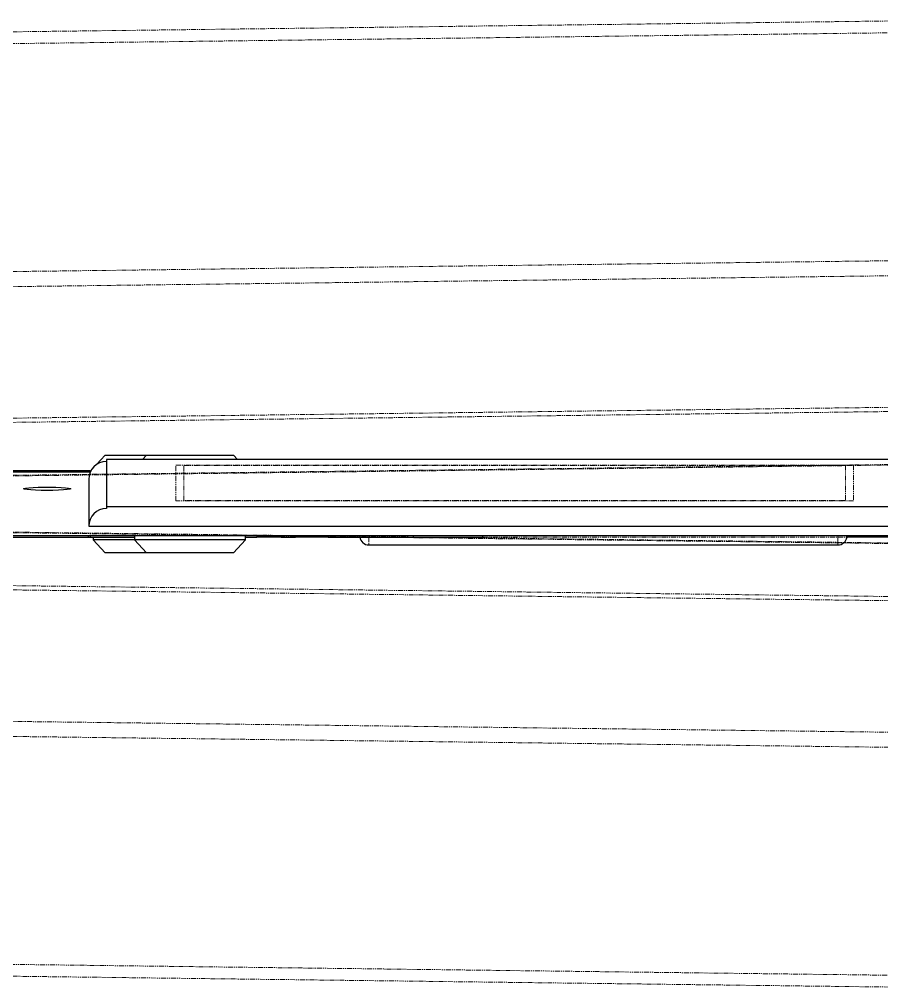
# Model space of a CAD drawing. Header units: millimetres. Extents: x -18594 to 273470, y -238787 to 48452.
# Drawn here: x 141417.7 to 141635.3, y -32495.8 to -32251.4 of the extents above; entities that cross this region are included whole.
import ezdxf

# ---------------------------------------------------------------- set-up
doc = ezdxf.new("R2010")
doc.units = ezdxf.units.MM
doc.linetypes.add('Xref AGV layout$0$PHANTOM', pattern=[2.5, 1.25, -0.25, 0.25, -0.25, 0.25, -0.25])
doc.layers.add('AM_BOR', color=4, linetype='Continuous', lineweight=25)

# ---------------------------------------------------------------- blocks, each defined once
blk = doc.blocks.new('Xref AGV layout$0$A$C343F789C')
at = {"color": 7, "linetype": 'Continuous', "lineweight": 25}
for p, q in [((3265.97, 1953.18), (3147.57, 1953.18)), ((3300.11, 1955.18), (3297.11, 1951.88)), ((3300.11, 1955.18), (3322.11, 1955.18)), ((3325.11, 1951.88), (3322.11, 1955.18)), ((3322.11, 1955.18), (3332.55, 1955.18)), ((3335.55, 1951.88), (3332.55, 1955.18)), ((3102.17, 1951.18), (3145.29, 1951.18)), ((3104.17, 1950.88), (3460.53, 1950.88)), ((3237.31, 1950.88), (3237.31, 1951.18)), ((3254.77, 1950.88), (3254.77, 1951.18)), ((3276.29, 1950.88), (3276.29, 1951.18)), ((3276.46, 1951.18), (3284.49, 1951.18)), ((3284.49, 1950.88), (3284.49, 1951.18)), ((3288.08, 1951.18), (3284.49, 1951.18)), ((3288.08, 1951.18), (3294.24, 1951.18)), ((3288.08, 1950.88), (3288.08, 1951.18)), ((3294.24, 1950.88), (3294.24, 1951.18)), ((3297.11, 1951.18), (3294.24, 1951.18)), ((3297.11, 1951.88), (3297.11, 1950.88)), ((3297.11, 1951.88), (3325.11, 1951.88)), ((3325.11, 1950.88), (3325.11, 1951.88)), ((3325.11, 1951.88), (3335.55, 1951.88)), ((3336.29, 1951.18), (3325.11, 1951.18)), ((3335.55, 1951.18), (3335.55, 1951.88)), ((3336.29, 1950.88), (3336.29, 1951.18)), ((3336.8, 1951.18), (3336.29, 1951.18)), ((3336.8, 1950.88), (3336.8, 1951.18)), ((3355.78, 1951.18), (3336.8, 1951.18)), ((3336.67, 354.52), (3121.67, 354.52)), ((3336.67, 342.66), (3336.67, 354.52)), ((3332.17, 349.53), (3332.17, 350.03)), ((3332.17, 349.53), (3126.17, 349.53)), ((3332.17, 337.67), (3332.17, 349.53)), ((3336.27, 340.58), (3336.16, 340.58)), ((3336.27, 340.82), (3336.27, 340.58)), ((3336.27, 340.58), (3357.3, 340.58)), ((3336.3, 340.88), (3362.92, 340.88)), ((3126.17, 337.67), (3332.17, 337.67)), ((3299.12, 337.67), (3300.11, 336.58)), ((3322.11, 336.58), (3323.1, 337.67)), ((3332.55, 336.58), (3334.69, 338.95)), ((3322.11, 336.58), (3300.11, 336.58)), ((3332.55, 336.58), (3322.11, 336.58))]:
    blk.add_line(p, q, dxfattribs=at)
at = {"color": 8, "linetype": 'Xref AGV layout$0$PHANTOM', "lineweight": 18}
for p, q in [((3147.57, 1951.23), (3147.57, 1953.18)), ((3265.97, 1951.23), (3265.97, 1953.18)), ((3147.57, 1950.88), (3147.57, 1951.23)), ((3237.14, 1951.23), (3147.57, 1951.23)), ((3455.33, 1937), (3102.17, 1932.64)), ((3102.17, 1932.49), (3455.3, 1936.84)), ((3453.63, 1923.47), (3102.17, 1919.14)), ((3102.17, 1918.07), (3453.56, 1922.41)), ((3452.15, 1889.22), (3102.17, 1884.9)), ((3102.17, 1881.11), (3452.07, 1885.42)), ((3451.46, 1827.92), (3102.17, 1823.62)), ((3102.17, 1820.64), (3451.44, 1824.95)), ((3102.17, 471.13), (3451.44, 466.82)), ((3451.46, 463.84), (3102.17, 468.15)), ((3102.17, 410.66), (3452.07, 406.34)), ((3452.15, 402.55), (3102.17, 406.86)), ((3102.17, 373.69), (3453.56, 369.36)), ((3453.63, 368.29), (3102.17, 372.63)), ((3102.17, 359.28), (3455.3, 354.92)), ((3455.33, 354.77), (3102.17, 359.12)), ((3143.67, 348.14), (3314.67, 348.14)), ((3143.67, 339.07), (3143.67, 348.14)), ((3145.67, 348), (3312.67, 348)), ((3145.67, 339.21), (3145.67, 348)), ((3312.67, 348), (3312.67, 339.21)), ((3314.67, 348.14), (3314.67, 339.07)), ((3314.67, 339.07), (3143.67, 339.07)), ((3312.67, 339.21), (3145.67, 339.21))]:
    blk.add_line(p, q, dxfattribs=at)
at = {"color": 7, "linetype": 'Continuous', "lineweight": 25, "flags": 128}
blk.add_lwpolyline([(3347.17, 345.49), (3348.66, 345.47), (3350.06, 345.43), (3351.28, 345.37), (3352.23, 345.29), (3352.87, 345.2), (3353.16, 345.09), (3353.06, 344.99), (3352.6, 344.89), (3351.79, 344.8), (3350.69, 344.73), (3349.38, 344.68), (3347.92, 344.65), (3346.42, 344.65), (3344.96, 344.68), (3343.64, 344.73), (3342.55, 344.8), (3341.74, 344.89), (3341.27, 344.99), (3341.18, 345.09), (3341.46, 345.2), (3342.1, 345.29), (3343.06, 345.37), (3344.28, 345.43), (3345.68, 345.47), (3347.17, 345.49)], dxfattribs=at)
at = {"color": 7, "linetype": 'Continuous', "lineweight": 25}
for centre, radius, start, end in [((3147.57, 1950.88), 2.3, 90, 171.3731), ((3265.97, 1950.88), 2.3, 8.6269, 90), ((3145.59, 1951.18), 0.3, 171.3731, 270), ((3332.17, 354.53), 4.49, 269.9304, 359.9302), ((3332.17, 342.67), 4.49, 269.9304, 359.9294)]:
    blk.add_arc(centre, radius, start, end, dxfattribs=at)
at = {"color": 8, "linetype": 'Xref AGV layout$0$PHANTOM', "lineweight": 18}
blk.add_open_spline([(3147.57, 1951.23), (3147.27, 1951.23), (3146.67, 1951.23), (3145.92, 1951.23), (3145.4, 1951.23), (3145.33, 1951.23), (3145.29, 1951.23)], degree=3, knots=[0, 0, 0, 0, 0.249999, 0.499998, 0.749996, 1, 1, 1, 1], dxfattribs=at)
at = {"color": 7, "linetype": 'Continuous', "lineweight": 25}
for points, knots in [([(3254.77, 1951.18), (3254.31, 1951.18), (3253.4, 1951.18), (3252.05, 1951.18), (3250.74, 1951.18), (3249.47, 1951.18), (3248.22, 1951.18), (3247.01, 1951.18), (3245.83, 1951.18), (3244.69, 1951.18), (3243.59, 1951.18), (3242.54, 1951.18), (3241.54, 1951.18), (3240.59, 1951.18), (3239.7, 1951.18), (3238.84, 1951.18), (3238.05, 1951.18), (3237.56, 1951.18), (3237.31, 1951.18)], [0, 0, 0, 0, 0.068548, 0.135683, 0.201215, 0.265682, 0.329267, 0.392395, 0.45507, 0.517127, 0.57879, 0.63974, 0.700192, 0.759806, 0.819628, 0.879355, 0.939512, 1, 1, 1, 1]), ([(3276.29, 1951.18), (3276.27, 1951.18), (3276.24, 1951.18), (3275.94, 1951.18), (3275.46, 1951.18), (3274.78, 1951.18), (3273.92, 1951.18), (3272.86, 1951.18), (3271.6, 1951.18), (3270.17, 1951.18), (3268.6, 1951.18), (3266.92, 1951.18), (3265.12, 1951.18), (3263.24, 1951.18), (3261.26, 1951.18), (3259.18, 1951.18), (3257, 1951.18), (3255.52, 1951.18), (3254.77, 1951.18)], [0.0000004, 0.0000004, 0.0000004, 0.0000004, 0.0645578, 0.1270135, 0.1879548, 0.2480139, 0.3077477, 0.3682345, 0.4294698, 0.4927434, 0.5562578, 0.6182168, 0.6796555, 0.7412455, 0.8034153, 0.8668155, 0.9323283, 1, 1, 1, 1])]:
    blk.add_open_spline(points, degree=3, knots=knots, dxfattribs=at)
blk = doc.blocks.new('Xref AGV layout')
at = {"rotation": 180}
for p in [(144771.83, -30430.77), (144771.83, -32024.72)]:
    blk.add_blockref('Xref AGV layout$0$A$C343F789C', p, dxfattribs=at)

msp = doc.modelspace()

# ---------------------------------------------------------------- block references
at = {"layer": 'AM_BOR'}
msp.add_blockref('Xref AGV layout', (0, 0), dxfattribs=at)

doc.saveas('drawing.dxf')
